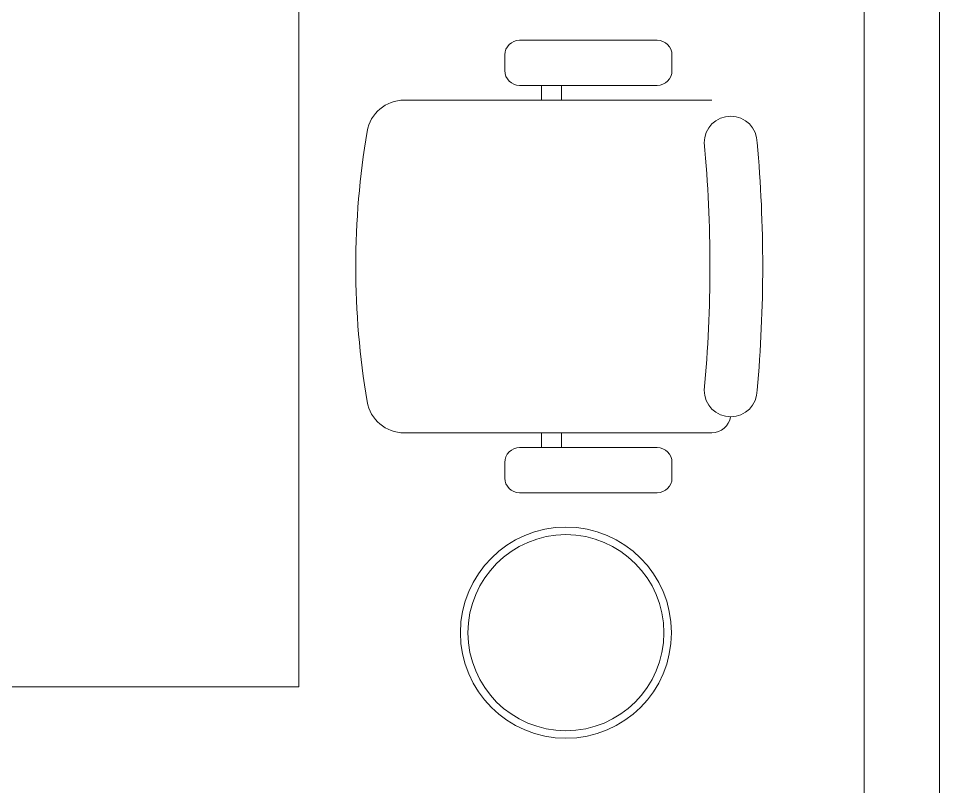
# Model space of a CAD drawing. Header units: millimetres. Extents: x -160614 to 59925, y -157025 to 0.
# Drawn here: x -59945 to -58722, y -96182 to -95164 of the extents above; entities that cross this region are included whole.
import ezdxf

# ---------------------------------------------------------------- set-up
doc = ezdxf.new("R2010")
doc.units = ezdxf.units.MM
doc.header["$LTSCALE"] = 8
doc.layers.get('0').update_dxf_attribs({"color": 9, "lineweight": 5})
for name, color, linetype, lineweight in [('72_EGR_EQP_TAG', 9, 'Continuous', 5), ('LOADING', 9, 'Continuous', 5), ('NEW Wall', 9, 'Continuous', 5), ('Walls', 9, 'Continuous', 5)]:
    doc.layers.add(name, color=color, linetype=linetype, lineweight=lineweight)
doc.layers.get('0').off()
doc.layers.get('0').freeze()

# ---------------------------------------------------------------- blocks, each defined once
blk = doc.blocks.new('WM00001-P')
at = {"layer": 'LOADING'}
for radius in [0.14, 0.13]:
    blk.add_circle((0, 0), radius, dxfattribs=at)
blk = doc.blocks.new('*X17')
for p, q in [((5, 3), (5, 3)), ((5, 3), (5, 3)), ((5, 3), (5, 3)), ((5, 3), (5, 3)), ((5, 3), (5, 3)), ((5, 3), (5, 3)), ((5, 3), (5, 3)), ((5, 3), (5, 3)), ((5, 3), (5, 3)), ((5, 3), (5, 3)), ((5, 3), (5, 3)), ((5, 3), (5, 3)), ((5, 3), (5, 3)), ((5, 3), (5, 3)), ((5, 3), (5, 3)), ((5, 3), (5, 3)), ((5, 3), (5, 3)), ((5, 3), (5, 3)), ((5, 3), (5, 3)), ((5, 3), (5, 3)), ((5, 3), (5, 3)), ((5, 3), (5, 3)), ((5, 3), (5, 3)), ((5, 3), (5, 3)), ((5, 3), (5, 3)), ((5, 3), (5, 3)), ((5, 3), (5, 3)), ((5, 3), (5, 3)), ((5, 3), (5, 3)), ((5, 3), (5, 3)), ((5, 3), (5, 3)), ((5, 3), (5, 3)), ((5, 3), (5, 3)), ((5, 3), (5, 3)), ((5, 3), (5, 3)), ((5, 3), (5, 3)), ((5, 3), (5, 3)), ((5, 3), (5, 3)), ((5, 3), (5, 3)), ((5, 3), (5, 3)), ((5, 3), (5, 3)), ((5, 3), (5, 3)), ((5, 3), (5, 3)), ((5, 3), (5, 3)), ((5, 3), (5, 3)), ((5, 3), (5, 3)), ((5, 3), (5, 3)), ((5, 3), (5, 3)), ((5, 3), (5, 3)), ((5, 3), (5, 3)), ((5, 3), (5, 3)), ((5, 3), (5, 3)), ((5, 3), (5, 3)), ((5, 3), (5, 3)), ((5, 3), (5, 3)), ((5, 3), (5, 3)), ((5, 3), (5, 3)), ((5, 3), (5, 3)), ((5, 3), (5, 3)), ((5, 3), (5, 3)), ((5, 3), (5, 3)), ((5, 3), (5, 3)), ((5, 3), (5, 3)), ((5, 3), (5, 3)), ((5, 3), (5, 3)), ((5, 3), (5, 3)), ((6, 3), (5, 3)), ((5, 3), (5, 3)), ((6, 3), (5, 3)), ((5, 3), (5, 3)), ((6, 3), (5, 3)), ((5, 3), (5, 3)), ((6, 3), (5, 3)), ((5, 3), (5, 3)), ((5, 3), (5, 3)), ((5, 3), (5, 3)), ((5, 3), (5, 3)), ((5, 3), (5, 3)), ((5, 3), (5, 3)), ((5, 3), (5, 3)), ((5, 3), (5, 3)), ((5, 3), (5, 3)), ((5, 3), (5, 3)), ((5, 3), (5, 3)), ((5, 3), (5, 3)), ((5, 3), (5, 3)), ((5, 3), (5, 3)), ((5, 3), (5, 3)), ((5, 3), (5, 3)), ((5, 3), (5, 3)), ((5, 3), (5, 3)), ((5, 3), (5, 3)), ((5, 3), (5, 3)), ((5, 3), (5, 3)), ((5, 3), (5, 3)), ((5, 3), (5, 3)), ((6, 3), (6, 3)), ((6, 3), (6, 3)), ((6, 3), (6, 3)), ((6, 3), (6, 3)), ((6, 3), (6, 3)), ((6, 3), (6, 3)), ((6, 3), (6, 3)), ((6, 3), (6, 3)), ((6, 3), (6, 3)), ((6, 3), (6, 3)), ((6, 3), (6, 3)), ((6, 3), (6, 3)), ((6, 3), (6, 3)), ((6, 3), (6, 3)), ((6, 3), (6, 3)), ((6, 3), (6, 3)), ((6, 3), (6, 3)), ((6, 3), (6, 3)), ((6, 3), (6, 3)), ((6, 3), (6, 3)), ((6, 3), (6, 3)), ((6, 3), (6, 3)), ((6, 3), (6, 3)), ((6, 3), (6, 3)), ((6, 3), (6, 3)), ((6, 3), (6, 3)), ((6, 3), (6, 3)), ((6, 3), (6, 3)), ((6, 3), (6, 3)), ((6, 3), (6, 3)), ((6, 3), (6, 3)), ((6, 3), (6, 3)), ((6, 3), (6, 3)), ((6, 3), (6, 3)), ((6, 3), (6, 3)), ((6, 3), (6, 3)), ((6, 3), (6, 3)), ((6, 3), (6, 3)), ((6, 3), (6, 3)), ((6, 3), (6, 3)), ((6, 3), (6, 3)), ((6, 3), (6, 3)), ((6, 3), (6, 3)), ((6, 3), (6, 3)), ((6, 3), (6, 3)), ((6, 3), (6, 3)), ((6, 3), (6, 3)), ((6, 3), (6, 3)), ((6, 3), (6, 3)), ((6, 3), (6, 3)), ((6, 3), (6, 3)), ((6, 3), (6, 3)), ((6, 3), (6, 3)), ((6, 3), (6, 3)), ((6, 3), (6, 3)), ((6, 3), (6, 3)), ((6, 3), (6, 3)), ((6, 3), (6, 3)), ((6, 3), (6, 3)), ((6, 3), (6, 3)), ((6, 3), (6, 3)), ((6, 3), (6, 3)), ((6, 3), (6, 3)), ((6, 3), (6, 3)), ((6, 3), (6, 3)), ((6, 3), (6, 3)), ((6, 3), (6, 3)), ((6, 3), (6, 3)), ((6, 3), (6, 3)), ((6, 3), (6, 3)), ((6, 3), (6, 3)), ((6, 3), (6, 3)), ((6, 3), (6, 3)), ((6, 3), (6, 3)), ((6, 3), (6, 3)), ((6, 3), (6, 3)), ((6, 3), (6, 3)), ((6, 3), (6, 3)), ((6, 3), (6, 3)), ((6, 3), (6, 3)), ((6, 3), (6, 3)), ((6, 3), (6, 3)), ((6, 3), (6, 3)), ((6, 3), (6, 3)), ((6, 3), (6, 3)), ((6, 3), (6, 3)), ((6, 3), (6, 3)), ((6, 3), (6, 3)), ((6, 3), (6, 3)), ((6, 3), (6, 3)), ((6, 3), (6, 3)), ((6, 3), (6, 3)), ((6, 3), (6, 3)), ((6, 3), (6, 3)), ((6, 3), (6, 3)), ((6, 3), (6, 3)), ((6, 3), (6, 3)), ((6, 3), (6, 3)), ((6, 3), (6, 3)), ((6, 3), (6, 3)), ((6, 3), (6, 3)), ((6, 3), (6, 3)), ((6, 3), (6, 3)), ((6, 3), (6, 3)), ((6, 3), (6, 3)), ((6, 3), (6, 3)), ((6, 3), (6, 3)), ((6, 3), (6, 3)), ((6, 3), (6, 3)), ((6, 3), (6, 3)), ((6, 3), (6, 3)), ((6, 3), (6, 3)), ((6, 3), (6, 3)), ((6, 3), (6, 3)), ((6, 3), (6, 3)), ((6, 3), (6, 3)), ((6, 3), (6, 3)), ((6, 3), (6, 3)), ((6, 3), (6, 3)), ((6, 3), (6, 3)), ((6, 3), (6, 3)), ((6, 3), (6, 3)), ((6, 3), (6, 3)), ((6, 3), (6, 3)), ((6, 3), (6, 3)), ((6, 3), (6, 3)), ((6, 3), (6, 3)), ((6, 3), (6, 3)), ((6, 3), (6, 3)), ((6, 3), (6, 3)), ((6, 3), (6, 3)), ((6, 3), (6, 3)), ((6, 3), (6, 3)), ((6, 3), (6, 3)), ((6, 3), (6, 3)), ((6, 3), (6, 3)), ((6, 3), (6, 3)), ((6, 3), (6, 3)), ((6, 3), (6, 3)), ((6, 3), (6, 3)), ((6, 3), (6, 3)), ((6, 3), (6, 3)), ((6, 3), (6, 3)), ((6, 3), (6, 3)), ((6, 3), (6, 3)), ((6, 3), (6, 3)), ((6, 3), (6, 3)), ((6, 3), (6, 3)), ((6, 3), (6, 3)), ((6, 3), (6, 3)), ((6, 3), (6, 3)), ((6, 3), (6, 3)), ((6, 3), (6, 3)), ((6, 3), (6, 3)), ((6, 3), (6, 3)), ((6, 3), (6, 3)), ((6, 3), (6, 3)), ((6, 3), (6, 3)), ((6, 3), (6, 3)), ((6, 3), (6, 3)), ((6, 3), (6, 3)), ((6, 3), (6, 3)), ((6, 3), (6, 3)), ((6, 3), (6, 3)), ((6, 3), (6, 3)), ((6, 3), (6, 3)), ((6, 3), (6, 3)), ((6, 3), (6, 3)), ((6, 3), (6, 3)), ((6, 3), (6, 3)), ((6, 3), (6, 3)), ((6, 3), (6, 3)), ((6, 3), (6, 3)), ((6, 3), (6, 3)), ((6, 3), (6, 3)), ((6, 3), (6, 3)), ((6, 3), (6, 3)), ((6, 3), (6, 3)), ((6, 3), (6, 3)), ((6, 3), (6, 3)), ((6, 3), (6, 3)), ((6, 3), (6, 3)), ((6, 3), (6, 3)), ((6, 3), (6, 3)), ((6, 3), (6, 3)), ((6, 3), (6, 3)), ((6, 3), (6, 3)), ((6, 3), (6, 3)), ((6, 3), (6, 3)), ((6, 3), (6, 3)), ((6, 3), (6, 3)), ((6, 3), (6, 3)), ((6, 3), (6, 3)), ((6, 3), (6, 3)), ((6, 3), (6, 3)), ((6, 3), (6, 3)), ((6, 3), (6, 3)), ((6, 3), (6, 3)), ((6, 3), (6, 3)), ((6, 3), (6, 3)), ((6, 3), (6, 3)), ((6, 3), (6, 3)), ((6, 3), (6, 3)), ((6, 3), (6, 3)), ((6, 3), (5, 3)), ((6, 3), (5, 3)), ((6, 3), (5, 3)), ((6, 3), (5, 3)), ((6, 3), (5, 3)), ((6, 3), (6, 3)), ((6, 3), (6, 3)), ((6, 3), (6, 3)), ((6, 3), (6, 3)), ((6, 3), (6, 3)), ((6, 3), (6, 3)), ((6, 3), (6, 3)), ((6, 3), (6, 3)), ((6, 3), (6, 3)), ((6, 3), (6, 3)), ((6, 3), (6, 3)), ((6, 3), (6, 3)), ((6, 3), (6, 3)), ((6, 3), (6, 3)), ((6, 3), (6, 3)), ((6, 3), (6, 3)), ((6, 3), (6, 3)), ((6, 3), (6, 3)), ((6, 3), (6, 3)), ((6, 3), (6, 3)), ((6, 3), (6, 3)), ((6, 3), (6, 3)), ((6, 3), (6, 3)), ((6, 3), (6, 3)), ((6, 3), (6, 3)), ((6, 3), (6, 3)), ((6, 3), (6, 3)), ((6, 3), (6, 3)), ((6, 3), (6, 3)), ((6, 3), (6, 3)), ((6, 3), (6, 3)), ((6, 3), (6, 3)), ((6, 3), (6, 3)), ((6, 3), (6, 3)), ((6, 3), (6, 3)), ((6, 3), (6, 3)), ((6, 3), (6, 3)), ((6, 3), (6, 3)), ((6, 3), (6, 3)), ((6, 3), (6, 3)), ((6, 3), (6, 3)), ((6, 3), (6, 3)), ((6, 3), (6, 3)), ((6, 3), (6, 3)), ((6, 3), (6, 3)), ((6, 3), (6, 3)), ((6, 3), (6, 3)), ((6, 3), (6, 3)), ((6, 3), (6, 3)), ((6, 3), (6, 3)), ((6, 3), (6, 3)), ((6, 3), (6, 3)), ((6, 3), (6, 3)), ((6, 3), (6, 3)), ((6, 3), (6, 3)), ((6, 3), (6, 3)), ((6, 3), (6, 3)), ((6, 3), (6, 3)), ((6, 3), (6, 3)), ((6, 3), (6, 3)), ((6, 3), (6, 3)), ((6, 3), (6, 3)), ((6, 3), (6, 3)), ((6, 3), (6, 3)), ((6, 3), (6, 3)), ((6, 3), (6, 3)), ((6, 3), (6, 3)), ((6, 3), (6, 3)), ((6, 3), (6, 3)), ((6, 3), (6, 3)), ((6, 3), (6, 3)), ((6, 3), (6, 3)), ((6, 3), (6, 3)), ((6, 3), (6, 3)), ((6, 3), (6, 3)), ((6, 3), (6, 3)), ((6, 3), (6, 3)), ((6, 3), (6, 3)), ((6, 3), (6, 3)), ((6, 3), (6, 3)), ((6, 3), (6, 3)), ((6, 3), (6, 3)), ((6, 3), (6, 3)), ((6, 3), (6, 3)), ((6, 3), (6, 3)), ((6, 3), (6, 3)), ((6, 3), (6, 3)), ((6, 3), (6, 3)), ((6, 3), (6, 3)), ((6, 3), (6, 3)), ((6, 3), (6, 3)), ((6, 3), (6, 3)), ((6, 3), (6, 3)), ((6, 3), (6, 3)), ((6, 3), (6, 3)), ((6, 3), (6, 3)), ((6, 3), (6, 3)), ((6, 3), (6, 3)), ((6, 3), (6, 3)), ((6, 3), (6, 3)), ((6, 3), (6, 3)), ((6, 3), (6, 3)), ((6, 3), (6, 3)), ((6, 3), (6, 3)), ((6, 3), (6, 3)), ((6, 3), (6, 3)), ((6, 3), (6, 3)), ((6, 3), (6, 3)), ((6, 3), (6, 3)), ((6, 3), (6, 3)), ((6, 3), (6, 3)), ((6, 3), (6, 3)), ((6, 3), (6, 3)), ((6, 3), (6, 3)), ((6, 3), (6, 3)), ((6, 3), (6, 3)), ((6, 3), (6, 3)), ((6, 3), (6, 3)), ((6, 3), (6, 3)), ((6, 3), (6, 3)), ((6, 3), (6, 3)), ((6, 3), (6, 3)), ((6, 3), (6, 3)), ((6, 3), (6, 3)), ((6, 3), (6, 3)), ((6, 3), (6, 3)), ((6, 3), (6, 3)), ((6, 3), (6, 3)), ((6, 3), (6, 3)), ((6, 3), (6, 3)), ((6, 3), (6, 3)), ((6, 3), (6, 3)), ((6, 3), (6, 3)), ((6, 3), (6, 3)), ((6, 3), (6, 3)), ((6, 3), (6, 3)), ((6, 3), (6, 3)), ((6, 3), (6, 3)), ((6, 3), (6, 3)), ((6, 3), (6, 3)), ((6, 3), (6, 3)), ((6, 3), (6, 3)), ((6, 3), (6, 3)), ((6, 3), (6, 3)), ((6, 3), (6, 3)), ((6, 3), (6, 3)), ((6, 3), (6, 3)), ((6, 3), (6, 3)), ((6, 3), (6, 3)), ((6, 3), (6, 3)), ((6, 3), (6, 3)), ((6, 3), (6, 3)), ((6, 3), (6, 3)), ((6, 3), (6, 3)), ((6, 3), (6, 3)), ((6, 3), (6, 3)), ((6, 3), (6, 3)), ((6, 3), (6, 3)), ((6, 3), (6, 3)), ((6, 3), (6, 3)), ((6, 3), (6, 3)), ((6, 3), (6, 3)), ((6, 3), (6, 3)), ((6, 3), (6, 3)), ((6, 3), (6, 3)), ((6, 3), (6, 3)), ((6, 3), (6, 3)), ((6, 3), (6, 3)), ((6, 3), (6, 3)), ((6, 3), (6, 3)), ((6, 3), (6, 3)), ((6, 3), (6, 3)), ((6, 3), (6, 3)), ((6, 3), (6, 3)), ((6, 3), (6, 3)), ((6, 3), (6, 3)), ((6, 3), (6, 3)), ((6, 3), (6, 3)), ((6, 3), (6, 3)), ((6, 3), (6, 3)), ((6, 3), (6, 3)), ((6, 3), (6, 3)), ((6, 3), (6, 3)), ((6, 3), (6, 3)), ((6, 3), (6, 3)), ((6, 3), (6, 3)), ((6, 3), (6, 3)), ((6, 3), (6, 3)), ((6, 3), (6, 3)), ((6, 3), (6, 3)), ((6, 3), (6, 3)), ((6, 3), (6, 3)), ((6, 3), (6, 3)), ((6, 3), (6, 3)), ((6, 3), (6, 3)), ((6, 3), (6, 3)), ((6, 3), (6, 3)), ((6, 3), (6, 3)), ((6, 3), (6, 3)), ((6, 3), (6, 3)), ((6, 3), (6, 3)), ((6, 3), (6, 3)), ((6, 3), (6, 3)), ((6, 3), (6, 3)), ((6, 3), (6, 3)), ((6, 3), (6, 3)), ((6, 3), (6, 3)), ((6, 3), (6, 3)), ((6, 3), (6, 3)), ((6, 3), (6, 3)), ((6, 3), (6, 3)), ((6, 3), (6, 3)), ((6, 3), (6, 3)), ((6, 3), (6, 3)), ((6, 3), (6, 3)), ((6, 3), (6, 3)), ((6, 3), (6, 3)), ((6, 3), (6, 3)), ((6, 3), (6, 3)), ((6, 3), (6, 3)), ((6, 3), (6, 3)), ((6, 3), (6, 3)), ((6, 3), (6, 3)), ((6, 3), (6, 3)), ((6, 3), (6, 3)), ((6, 3), (6, 3)), ((6, 3), (6, 3)), ((6, 3), (6, 3)), ((6, 3), (6, 3)), ((6, 3), (6, 3)), ((6, 3), (6, 3)), ((6, 3), (6, 3)), ((6, 3), (6, 3)), ((6, 3), (6, 3)), ((6, 3), (6, 3)), ((6, 3), (6, 3)), ((6, 3), (6, 3)), ((6, 3), (6, 3)), ((6, 3), (6, 3)), ((6, 3), (6, 3)), ((6, 3), (6, 3)), ((6, 3), (6, 3)), ((6, 3), (6, 3)), ((6, 3), (6, 3)), ((6, 3), (6, 3)), ((6, 3), (6, 3)), ((6, 3), (6, 3)), ((6, 3), (6, 3)), ((6, 3), (6, 3)), ((6, 3), (6, 3)), ((6, 3), (6, 3)), ((6, 3), (6, 3)), ((6, 3), (6, 3)), ((6, 3), (6, 3)), ((6, 3), (6, 3)), ((6, 3), (6, 3)), ((6, 3), (6, 3)), ((6, 3), (6, 3)), ((6, 3), (6, 3)), ((6, 3), (6, 3)), ((6, 3), (6, 3)), ((6, 3), (6, 3)), ((6, 3), (6, 3)), ((6, 3), (6, 3)), ((6, 3), (6, 3)), ((6, 3), (6, 3)), ((6, 3), (6, 3)), ((6, 3), (6, 3)), ((6, 3), (6, 3)), ((6, 3), (6, 3)), ((6, 3), (6, 3)), ((6, 3), (6, 3)), ((6, 3), (6, 3)), ((6, 3), (6, 3)), ((6, 3), (6, 3)), ((6, 3), (6, 3)), ((6, 3), (6, 3)), ((6, 3), (6, 3)), ((6, 3), (6, 3)), ((6, 3), (6, 3)), ((6, 3), (6, 3)), ((6, 3), (6, 3)), ((6, 3), (6, 3)), ((6, 3), (6, 3)), ((6, 3), (6, 3)), ((6, 3), (6, 3)), ((6, 3), (6, 3)), ((6, 3), (6, 3)), ((6, 3), (6, 3)), ((6, 3), (6, 3)), ((6, 3), (6, 3)), ((6, 3), (6, 3)), ((6, 3), (6, 3)), ((6, 3), (6, 3)), ((6, 3), (6, 3)), ((6, 3), (6, 3)), ((6, 3), (6, 3)), ((6, 3), (6, 3)), ((6, 3), (6, 3)), ((6, 3), (6, 3)), ((6, 3), (6, 3)), ((6, 3), (6, 3)), ((6, 3), (6, 3)), ((6, 3), (6, 3)), ((6, 3), (6, 3)), ((6, 3), (6, 3)), ((6, 3), (6, 3)), ((6, 3), (6, 3)), ((6, 3), (6, 3)), ((6, 3), (6, 3)), ((6, 3), (6, 3)), ((6, 3), (6, 3)), ((6, 3), (6, 3)), ((6, 3), (6, 3)), ((6, 3), (6, 3)), ((6, 3), (6, 3)), ((6, 3), (6, 3))]:
    blk.add_line(p, q)
blk = doc.blocks.new('*X18')
for p, q in [((13, 1), (13, 1)), ((13, 1), (13, 1)), ((13, 1), (13, 1)), ((13, 1), (13, 1)), ((13, 1), (13, 1)), ((13, 1), (13, 1)), ((13, 1), (13, 1)), ((13, 1), (13, 1)), ((13, 1), (13, 1)), ((13, 1), (13, 1)), ((13, 1), (13, 1)), ((13, 1), (13, 1)), ((13, 1), (13, 1)), ((13, 1), (13, 1)), ((13, 1), (13, 1)), ((13, 1), (14, 1)), ((13, 1), (14, 1)), ((13, 1), (14, 1)), ((13, 1), (13, 1)), ((13, 1), (13, 1)), ((13, 1), (13, 1)), ((13, 1), (13, 1)), ((13, 1), (13, 1)), ((13, 1), (13, 1)), ((13, 1), (13, 1)), ((13, 1), (13, 1)), ((13, 1), (13, 1)), ((13, 1), (13, 1)), ((13, 1), (13, 1)), ((13, 1), (13, 1)), ((13, 1), (13, 1)), ((13, 1), (13, 1)), ((13, 1), (13, 1)), ((13, 1), (13, 1)), ((13, 1), (13, 1)), ((13, 1), (13, 1)), ((13, 1), (13, 1)), ((13, 1), (13, 1)), ((13, 1), (13, 1)), ((13, 1), (13, 1)), ((13, 1), (13, 1)), ((13, 1), (13, 1)), ((13, 1), (13, 1)), ((13, 1), (13, 1)), ((13, 1), (13, 1)), ((13, 1), (13, 1)), ((13, 1), (13, 1)), ((13, 1), (13, 1)), ((13, 1), (13, 1)), ((13, 1), (13, 1)), ((13, 1), (13, 1)), ((13, 1), (13, 1)), ((13, 1), (13, 1)), ((13, 1), (13, 1)), ((13, 1), (13, 1)), ((13, 1), (13, 1)), ((13, 1), (13, 1)), ((13, 1), (13, 1)), ((13, 1), (13, 1)), ((13, 1), (13, 1)), ((13, 1), (13, 1)), ((13, 1), (13, 1)), ((13, 1), (13, 1)), ((13, 1), (13, 1)), ((13, 1), (13, 1)), ((13, 1), (13, 1)), ((13, 1), (13, 1)), ((13, 1), (13, 1)), ((13, 1), (13, 1)), ((13, 1), (13, 1)), ((13, 1), (13, 1)), ((13, 1), (13, 1)), ((13, 1), (13, 1)), ((13, 1), (13, 1)), ((13, 1), (13, 1)), ((13, 1), (13, 1)), ((13, 1), (13, 1)), ((13, 1), (13, 1)), ((13, 1), (13, 1)), ((13, 1), (13, 1)), ((13, 1), (13, 1)), ((13, 1), (13, 1)), ((13, 1), (13, 1)), ((13, 1), (13, 1)), ((13, 1), (13, 1)), ((13, 1), (13, 1)), ((13, 1), (13, 1)), ((13, 1), (13, 1)), ((13, 1), (13, 1)), ((13, 1), (13, 1)), ((13, 1), (13, 1)), ((13, 1), (13, 1)), ((13, 1), (13, 1)), ((13, 1), (13, 1)), ((13, 1), (13, 1)), ((13, 1), (13, 1)), ((13, 1), (13, 1)), ((13, 1), (13, 1)), ((13, 1), (13, 1)), ((13, 1), (13, 1)), ((13, 1), (13, 1)), ((13, 1), (13, 1)), ((13, 1), (13, 1)), ((13, 1), (13, 1)), ((13, 1), (13, 1)), ((13, 1), (13, 1)), ((13, 1), (13, 1)), ((13, 1), (13, 1)), ((13, 1), (13, 1)), ((13, 1), (13, 1)), ((13, 1), (13, 1)), ((13, 1), (13, 1)), ((13, 1), (13, 1)), ((13, 1), (13, 1)), ((13, 1), (13, 1)), ((13, 1), (13, 1)), ((13, 1), (13, 1)), ((13, 1), (13, 1)), ((13, 1), (13, 1)), ((13, 1), (13, 1)), ((13, 1), (13, 1)), ((13, 1), (13, 1)), ((13, 1), (13, 1)), ((13, 1), (14, 1)), ((13, 0), (13, 0)), ((13, 0), (13, 0)), ((13, 0), (13, 0)), ((13, 0), (13, 0)), ((13, 0), (13, 0)), ((13, 0), (13, 0)), ((13, 0), (13, 0)), ((13, 0), (13, 0)), ((13, 0), (13, 0)), ((13, 0), (13, 0)), ((13, 0), (13, 0)), ((13, 0), (13, 0)), ((13, 0), (13, 0)), ((13, 0), (13, 0)), ((13, 0), (13, 0)), ((13, 0), (13, 0)), ((13, 0), (13, 0)), ((13, 0), (13, 0)), ((13, 0), (13, 0)), ((13, 0), (13, 0)), ((13, 0), (13, 0)), ((13, 0), (13, 0)), ((13, 0), (13, 0)), ((13, 0), (13, 0)), ((13, 0), (13, 0)), ((13, 0), (13, 0)), ((13, 0), (13, 0)), ((13, 0), (13, 0)), ((13, 0), (13, 0)), ((13, 0), (13, 0)), ((13, 0), (13, 0)), ((13, 0), (13, 0)), ((13, 0), (13, 0)), ((13, 0), (13, 0)), ((13, 0), (13, 0)), ((13, 0), (13, 0)), ((13, 0), (13, 0)), ((13, 0), (13, 0)), ((13, 0), (13, 0)), ((13, 0), (13, 0)), ((13, 0), (13, 0)), ((13, 0), (13, 0)), ((13, 0), (13, 0)), ((13, 0), (13, 0)), ((13, 0), (13, 0)), ((13, 0), (13, 0)), ((13, 0), (13, 0)), ((13, 0), (13, 0)), ((13, 0), (14, 0)), ((13, 0), (14, 0)), ((13, 0), (13, 0)), ((13, 0), (14, 0)), ((14, 1), (14, 1)), ((14, 1), (14, 1)), ((14, 1), (14, 1)), ((14, 1), (14, 1)), ((14, 1), (14, 1)), ((14, 1), (14, 1)), ((14, 1), (14, 1)), ((14, 1), (14, 1)), ((14, 1), (14, 1)), ((14, 1), (14, 1)), ((14, 1), (14, 1)), ((14, 1), (14, 1)), ((14, 1), (14, 1)), ((14, 1), (14, 1)), ((14, 1), (14, 1)), ((14, 1), (14, 1)), ((14, 1), (14, 1)), ((14, 1), (14, 1)), ((14, 1), (14, 1)), ((14, 1), (14, 1)), ((14, 1), (14, 1)), ((14, 1), (14, 1)), ((14, 1), (14, 1)), ((14, 1), (14, 1)), ((14, 1), (14, 1)), ((14, 1), (14, 1)), ((14, 1), (14, 1)), ((14, 1), (14, 1)), ((14, 1), (14, 1)), ((14, 1), (14, 1)), ((14, 1), (14, 1)), ((14, 1), (14, 1)), ((14, 1), (14, 1)), ((14, 1), (14, 1)), ((14, 1), (14, 1)), ((14, 1), (14, 1)), ((14, 1), (14, 1)), ((14, 1), (14, 1)), ((14, 1), (14, 1)), ((14, 1), (14, 1)), ((14, 1), (14, 1)), ((14, 1), (14, 1)), ((14, 1), (14, 1)), ((14, 1), (14, 1)), ((14, 1), (14, 1)), ((14, 1), (14, 1)), ((14, 1), (14, 1)), ((14, 1), (14, 1)), ((14, 1), (14, 1)), ((14, 1), (14, 1)), ((14, 1), (14, 1)), ((14, 1), (14, 1)), ((14, 1), (14, 1)), ((14, 1), (14, 1)), ((14, 1), (14, 1)), ((14, 1), (14, 1)), ((14, 1), (14, 1)), ((14, 1), (14, 1)), ((14, 1), (14, 1)), ((14, 1), (14, 1)), ((14, 1), (14, 1)), ((14, 1), (14, 1)), ((14, 1), (14, 1)), ((14, 1), (14, 1)), ((14, 1), (14, 1)), ((14, 1), (14, 1)), ((14, 1), (14, 1)), ((14, 1), (14, 1)), ((14, 1), (14, 1)), ((14, 1), (14, 1)), ((14, 1), (14, 1)), ((14, 1), (14, 1)), ((14, 1), (14, 1)), ((14, 1), (14, 1)), ((14, 1), (14, 1)), ((14, 1), (14, 1)), ((14, 1), (14, 1)), ((14, 1), (14, 1)), ((14, 1), (14, 1)), ((14, 1), (14, 1)), ((14, 1), (14, 1)), ((14, 1), (14, 1)), ((14, 1), (14, 1)), ((14, 1), (14, 1)), ((14, 1), (14, 1)), ((14, 1), (14, 1)), ((14, 1), (14, 1)), ((14, 1), (14, 1)), ((14, 1), (14, 1)), ((14, 1), (14, 1)), ((14, 1), (14, 1)), ((14, 1), (14, 1)), ((14, 1), (14, 1)), ((14, 1), (14, 1)), ((14, 0), (14, 0)), ((14, 0), (14, 0)), ((14, 0), (14, 0)), ((14, 0), (14, 0)), ((14, 0), (14, 0)), ((14, 0), (14, 0)), ((14, 0), (14, 0)), ((14, 0), (14, 0)), ((14, 0), (14, 0)), ((14, 0), (14, 0)), ((14, 0), (14, 0)), ((14, 0), (14, 0)), ((14, 0), (14, 0)), ((14, 0), (14, 0)), ((14, 0), (14, 0)), ((14, 0), (14, 0)), ((14, 0), (14, 0)), ((14, 0), (14, 0)), ((14, 0), (14, 0)), ((14, 0), (14, 0)), ((14, 0), (14, 0)), ((14, 0), (14, 0)), ((14, 0), (14, 0)), ((14, 0), (14, 0)), ((14, 0), (14, 0)), ((14, 0), (14, 0)), ((14, 0), (14, 0)), ((14, 0), (14, 0)), ((14, 0), (14, 0)), ((14, 0), (14, 0)), ((14, 0), (14, 0)), ((14, 0), (14, 0)), ((14, 0), (14, 0)), ((14, 0), (14, 0)), ((14, 0), (14, 0)), ((14, 0), (14, 0)), ((14, 0), (14, 0)), ((14, 0), (14, 0)), ((14, 0), (14, 0)), ((14, 0), (14, 0)), ((14, 0), (14, 0)), ((14, 0), (14, 0)), ((14, 0), (14, 0)), ((14, 0), (14, 0)), ((14, 0), (14, 0)), ((14, 0), (14, 0)), ((14, 0), (14, 0)), ((14, 0), (14, 0)), ((13, 0), (13, 0)), ((13, 0), (14, 0)), ((13, 0), (13, 0)), ((13, 0), (14, 0)), ((13, 0), (13, 0)), ((13, 0), (14, 0)), ((13, 0), (13, 0)), ((13, 0), (13, 0)), ((13, 0), (13, 0)), ((13, 0), (13, 0)), ((13, 0), (14, 0)), ((13, 0), (13, 0)), ((13, 0), (14, 0)), ((13, 0), (13, 0)), ((13, 0), (14, 0)), ((13, 0), (13, 0)), ((13, 0), (14, 0)), ((13, 0), (13, 0)), ((13, 0), (14, 0)), ((13, 0), (13, 0)), ((13, 0), (14, 0)), ((13, 0), (13, 0)), ((13, 0), (14, 0)), ((13, 0), (13, 0)), ((13, 0), (13, 0)), ((13, 0), (13, 0)), ((13, 0), (14, 0)), ((13, 0), (13, 0)), ((13, 0), (14, 0)), ((13, 0), (13, 0)), ((13, 0), (14, 0)), ((13, 0), (13, 0)), ((13, 0), (14, 0)), ((13, 0), (13, 0)), ((13, 0), (13, 0)), ((13, 0), (13, 0)), ((13, 0), (13, 0)), ((13, 0), (13, 0)), ((13, 0), (13, 0)), ((13, 0), (13, 0)), ((13, 0), (13, 0)), ((13, 0), (13, 0)), ((13, 0), (13, 0)), ((13, 0), (13, 0)), ((13, 0), (13, 0)), ((13, 0), (13, 0)), ((13, 0), (13, 0)), ((13, 0), (13, 0)), ((13, 0), (13, 0)), ((13, 0), (13, 0)), ((13, 0), (13, 0)), ((13, 0), (13, 0)), ((13, 0), (13, 0)), ((13, 0), (13, 0)), ((13, 0), (13, 0)), ((13, 0), (13, 0)), ((13, 0), (13, 0)), ((13, 0), (13, 0)), ((13, 0), (13, 0)), ((13, 0), (13, 0)), ((13, 0), (13, 0)), ((13, 0), (13, 0)), ((13, 0), (13, 0)), ((13, 0), (13, 0)), ((13, -1), (13, -1)), ((13, -1), (13, -1)), ((13, -1), (13, -1)), ((13, -1), (13, -1)), ((13, -1), (13, -1)), ((13, -1), (14, -1)), ((13, -1), (13, -1)), ((14, 0), (14, 0)), ((14, 0), (14, 0)), ((14, 0), (14, 0)), ((14, 0), (14, 0)), ((14, 0), (14, 0)), ((14, 0), (14, 0)), ((14, 0), (14, 0)), ((14, 0), (14, 0)), ((14, 0), (14, 0)), ((14, 0), (14, 0)), ((14, 0), (14, 0)), ((14, 0), (14, 0)), ((14, 0), (14, 0)), ((14, 0), (14, 0)), ((14, 0), (14, 0)), ((13, 0), (14, 0)), ((14, 0), (14, 0)), ((14, 0), (14, 0)), ((14, 0), (14, 0)), ((14, 0), (14, 0)), ((14, 0), (14, 0)), ((14, 0), (14, 0)), ((14, 0), (14, 0)), ((14, 0), (14, 0)), ((14, 0), (14, 0)), ((14, 0), (14, 0)), ((14, 0), (14, 0)), ((14, 0), (14, 0)), ((14, 0), (14, 0)), ((14, 0), (14, 0)), ((14, 0), (14, 0)), ((14, 0), (14, 0)), ((14, 0), (14, 0)), ((14, 0), (14, 0)), ((14, 0), (14, 0)), ((14, 0), (14, 0)), ((14, 0), (14, 0)), ((14, 0), (14, 0)), ((14, 0), (14, 0)), ((14, 0), (14, 0)), ((14, 0), (14, 0)), ((14, 0), (14, 0)), ((14, 0), (14, 0)), ((14, 0), (14, 0)), ((14, 0), (14, 0)), ((14, 0), (14, 0)), ((14, 0), (14, 0)), ((14, 0), (14, 0)), ((14, 0), (14, 0)), ((14, 0), (14, 0)), ((14, -1), (14, -1)), ((14, -1), (14, -1)), ((14, -1), (14, -1)), ((14, -1), (14, -1)), ((14, -1), (14, -1))]:
    blk.add_line(p, q)
blk = doc.blocks.new('GF21018-P')
for p, q in [((-0.2207, 0.4756), (-0.2207, 0.0675)), ((0.2205, 0.4756), (0.2205, 0.0675)), ((-0.2806, 0.3422), (-0.2598, 0.3422)), ((0.2596, 0.3422), (0.2804, 0.3422)), ((-0.3002, 0.3226), (-0.3002, 0.14)), ((-0.2402, 0.3226), (-0.2402, 0.14)), ((0.24, 0.3226), (0.24, 0.14)), ((0.3, 0.3226), (0.3, 0.14)), ((-0.2402, 0.2937), (-0.2207, 0.2937)), ((0.2205, 0.2937), (0.24, 0.2937)), ((-0.2402, 0.2671), (-0.2207, 0.2671)), ((0.2205, 0.2671), (0.24, 0.2671)), ((-0.2806, 0.1204), (-0.2598, 0.1204)), ((0.2596, 0.1204), (0.2804, 0.1204))]:
    blk.add_line(p, q)
for points in [[(0.24, 0.2937), (0.24, 0.2937), (0.24, 0.2937), (0.24, 0.2937), (0.24, 0.2937), (0.24, 0.2937), (0.24, 0.2937), (0.24, 0.2937), (0.24, 0.2937), (0.24, 0.2937), (0.24, 0.2937), (0.24, 0.2937), (0.24, 0.2937), (0.24, 0.2937), (0.24, 0.2937), (0.24, 0.2937), (0.24, 0.2937), (0.24, 0.2937), (0.24, 0.2937), (0.24, 0.2937), (0.24, 0.2937), (0.24, 0.2937), (0.24, 0.2937), (0.24, 0.2937), (0.24, 0.2937), (0.24, 0.2937), (0.24, 0.2937), (0.24, 0.2937), (0.24, 0.2937), (0.24, 0.2937), (0.24, 0.2937), (0.24, 0.2937), (0.24, 0.2937), (0.24, 0.2937), (0.24, 0.2937), (0.24, 0.2937), (0.24, 0.2937), (0.24, 0.2937), (0.24, 0.2937), (0.24, 0.2937), (0.24, 0.2937), (0.24, 0.2937), (0.24, 0.2937), (0.24, 0.2937), (0.24, 0.2937), (0.24, 0.2937), (0.24, 0.2937), (0.24, 0.2937), (0.24, 0.2937), (0.24, 0.2937), (0.24, 0.2937), (0.24, 0.2937), (0.24, 0.2937), (0.24, 0.2937), (0.24, 0.2937), (0.24, 0.2937), (0.24, 0.2937), (0.24, 0.2937), (0.24, 0.2937), (0.24, 0.2937), (0.24, 0.2937), (0.24, 0.2937), (0.24, 0.2937), (0.24, 0.2937), (0.24, 0.2937), (0.24, 0.2937), (0.24, 0.2937), (0.24, 0.2937), (0.24, 0.2937), (0.24, 0.2937), (0.24, 0.2937), (0.24, 0.2937), (0.24, 0.2937), (0.24, 0.2937), (0.24, 0.2937), (0.24, 0.2937), (0.24, 0.2937), (0.24, 0.2937), (0.24, 0.2937), (0.24, 0.2937), (0.24, 0.2937), (0.24, 0.2937), (0.24, 0.2937), (0.24, 0.2937), (0.24, 0.2937), (0.24, 0.2937), (0.24, 0.2937), (0.24, 0.2937), (0.24, 0.2937), (0.24, 0.2937), (0.24, 0.2937), (0.24, 0.2937), (0.24, 0.2937), (0.24, 0.2937), (0.24, 0.2937), (0.24, 0.2937), (0.24, 0.2937), (0.24, 0.2937), (0.24, 0.2937), (0.24, 0.2937), (0.24, 0.2937), (0.24, 0.2937), (0.24, 0.2937), (0.24, 0.2937), (0.24, 0.2937), (0.24, 0.2937), (0.24, 0.2937), (0.24, 0.2937), (0.24, 0.2937), (0.24, 0.2937), (0.24, 0.2937), (0.24, 0.2937), (0.24, 0.2937), (0.24, 0.2937), (0.24, 0.2937), (0.24, 0.2937), (0.24, 0.2937), (0.24, 0.2937), (0.24, 0.2937), (0.24, 0.2937), (0.24, 0.2937), (0.24, 0.2937), (0.24, 0.2937), (0.24, 0.2937), (0.24, 0.2937), (0.24, 0.2937), (0.24, 0.2937), (0.24, 0.2937), (0.24, 0.2937), (0.24, 0.2937), (0.24, 0.2937), (0.24, 0.2937), (0.24, 0.2937), (0.24, 0.2937), (0.24, 0.2937), (0.24, 0.2937), (0.24, 0.2937), (0.24, 0.2937), (0.24, 0.2937), (0.24, 0.2937), (0.24, 0.2937), (0.24, 0.2937), (0.24, 0.2937), (0.24, 0.2937), (0.24, 0.2937), (0.24, 0.2937), (0.24, 0.2937), (0.24, 0.2937), (0.24, 0.2937), (0.24, 0.2937), (0.24, 0.2937), (0.24, 0.2937), (0.24, 0.2937), (0.24, 0.2937), (0.24, 0.2937), (0.24, 0.2937), (0.24, 0.2937), (0.24, 0.2937), (0.24, 0.2937), (0.24, 0.2937), (0.24, 0.2937), (0.24, 0.2937), (0.24, 0.2937), (0.24, 0.2937), (0.24, 0.2937), (0.24, 0.2937), (0.24, 0.2937), (0.24, 0.2937), (0.24, 0.2937), (0.24, 0.2937), (0.24, 0.2937), (0.24, 0.2937), (0.24, 0.2937), (0.24, 0.2937), (0.24, 0.2937), (0.24, 0.2937), (0.24, 0.2937), (0.24, 0.2937), (0.24, 0.2937), (0.24, 0.2937), (0.24, 0.2937), (0.24, 0.2937), (0.24, 0.2937), (0.24, 0.2937), (0.24, 0.2937), (0.24, 0.2937), (0.24, 0.2937), (0.24, 0.2937), (0.24, 0.2937), (0.24, 0.2937), (0.24, 0.2937), (0.24, 0.2937), (0.24, 0.2937), (0.24, 0.2937), (0.24, 0.2937), (0.24, 0.2937), (0.24, 0.2937), (0.24, 0.2937), (0.24, 0.2937), (0.24, 0.2937), (0.24, 0.2937), (0.24, 0.2937), (0.24, 0.2937), (0.24, 0.2937), (0.24, 0.2937), (0.24, 0.2937), (0.24, 0.2937), (0.24, 0.2937), (0.24, 0.2937), (0.24, 0.2937), (0.24, 0.2937), (0.24, 0.2937), (0.24, 0.2937), (0.24, 0.2937), (0.24, 0.2937), (0.24, 0.2937), (0.24, 0.2937), (0.24, 0.2937), (0.24, 0.2937), (0.24, 0.2937), (0.24, 0.2937), (0.24, 0.2937), (0.24, 0.2937), (0.24, 0.2937), (0.24, 0.2937), (0.24, 0.2937), (0.24, 0.2937), (0.24, 0.2937), (0.24, 0.2937), (0.24, 0.2937), (0.24, 0.2937), (0.24, 0.2937), (0.24, 0.2937), (0.24, 0.2937), (0.24, 0.2937), (0.24, 0.2937), (0.24, 0.2937), (0.24, 0.2937), (0.24, 0.2937), (0.24, 0.2937), (0.24, 0.2937), (0.24, 0.2937), (0.24, 0.2937), (0.24, 0.2937), (0.24, 0.2937), (0.24, 0.2937), (0.24, 0.2937), (0.24, 0.2937), (0.24, 0.2937), (0.24, 0.2937), (0.24, 0.2937), (0.24, 0.2937), (0.24, 0.2937), (0.24, 0.2937), (0.24, 0.2937), (0.24, 0.2937), (0.24, 0.2937), (0.24, 0.2937), (0.24, 0.2937), (0.24, 0.2937), (0.24, 0.2937), (0.24, 0.2937), (0.24, 0.2937), (0.24, 0.2937), (0.24, 0.2937), (0.24, 0.2937), (0.24, 0.2937), (0.24, 0.2937), (0.24, 0.2937), (0.24, 0.2937), (0.24, 0.2937), (0.24, 0.2937), (0.24, 0.2937), (0.24, 0.2937), (0.24, 0.2937), (0.24, 0.2937), (0.24, 0.2937)], [(0.24, 0.2937), (0.24, 0.2937), (0.24, 0.2937), (0.24, 0.2937), (0.24, 0.2937), (0.24, 0.2937), (0.24, 0.2937), (0.24, 0.2937), (0.24, 0.2937), (0.24, 0.2937), (0.24, 0.2937), (0.24, 0.2937), (0.24, 0.2937), (0.24, 0.2937), (0.24, 0.2937), (0.24, 0.2937), (0.24, 0.2937), (0.24, 0.2937), (0.24, 0.2937), (0.24, 0.2937), (0.24, 0.2937), (0.24, 0.2937), (0.24, 0.2937), (0.24, 0.2937), (0.24, 0.2937), (0.24, 0.2937), (0.24, 0.2937), (0.24, 0.2937), (0.24, 0.2937), (0.24, 0.2937), (0.24, 0.2937), (0.24, 0.2937), (0.24, 0.2937), (0.24, 0.2937), (0.24, 0.2937), (0.24, 0.2937), (0.24, 0.2937), (0.24, 0.2937), (0.24, 0.2937), (0.24, 0.2937), (0.24, 0.2937), (0.24, 0.2937), (0.24, 0.2937), (0.24, 0.2937), (0.24, 0.2937), (0.24, 0.2937), (0.24, 0.2937), (0.24, 0.2937), (0.24, 0.2937), (0.24, 0.2937), (0.24, 0.2937), (0.24, 0.2937), (0.24, 0.2937), (0.24, 0.2937), (0.24, 0.2937), (0.24, 0.2937), (0.24, 0.2937), (0.24, 0.2937), (0.24, 0.2937), (0.24, 0.2937), (0.24, 0.2937), (0.24, 0.2937), (0.24, 0.2937), (0.24, 0.2937), (0.24, 0.2937), (0.24, 0.2937), (0.24, 0.2937), (0.24, 0.2937), (0.24, 0.2937), (0.24, 0.2937), (0.24, 0.2937), (0.24, 0.2937), (0.24, 0.2937), (0.24, 0.2937), (0.24, 0.2937), (0.24, 0.2937), (0.24, 0.2937), (0.24, 0.2937), (0.24, 0.2937), (0.24, 0.2937), (0.24, 0.2937), (0.24, 0.2937), (0.24, 0.2937), (0.24, 0.2937), (0.24, 0.2937), (0.24, 0.2937), (0.24, 0.2937), (0.24, 0.2937), (0.24, 0.2937), (0.24, 0.2937), (0.24, 0.2937), (0.24, 0.2937), (0.24, 0.2937), (0.24, 0.2937), (0.24, 0.2937), (0.24, 0.2937), (0.24, 0.2937), (0.24, 0.2937), (0.24, 0.2937), (0.24, 0.2937), (0.24, 0.2937), (0.24, 0.2937), (0.24, 0.2937), (0.24, 0.2937), (0.24, 0.2937), (0.24, 0.2937), (0.24, 0.2937), (0.24, 0.2937), (0.24, 0.2937), (0.24, 0.2937), (0.24, 0.2937), (0.24, 0.2937), (0.24, 0.2937), (0.24, 0.2937), (0.24, 0.2937), (0.24, 0.2937), (0.24, 0.2937), (0.24, 0.2937), (0.24, 0.2937), (0.24, 0.2937), (0.24, 0.2937), (0.24, 0.2937), (0.24, 0.2937), (0.24, 0.2937), (0.24, 0.2937), (0.24, 0.2937), (0.24, 0.2937), (0.24, 0.2937), (0.24, 0.2937), (0.24, 0.2937), (0.24, 0.2937), (0.24, 0.2937), (0.24, 0.2937), (0.24, 0.2937), (0.24, 0.2937), (0.24, 0.2937), (0.24, 0.2937), (0.24, 0.2937), (0.24, 0.2937), (0.24, 0.2937), (0.24, 0.2937), (0.24, 0.2937), (0.24, 0.2937), (0.24, 0.2937), (0.24, 0.2937), (0.24, 0.2937), (0.24, 0.2937), (0.24, 0.2937), (0.24, 0.2937), (0.24, 0.2937), (0.24, 0.2937), (0.24, 0.2937), (0.24, 0.2937), (0.24, 0.2937), (0.24, 0.2937), (0.24, 0.2937), (0.24, 0.2937), (0.24, 0.2937), (0.24, 0.2937), (0.24, 0.2937), (0.24, 0.2937), (0.24, 0.2937), (0.24, 0.2937), (0.24, 0.2937), (0.24, 0.2937), (0.24, 0.2937), (0.24, 0.2937), (0.24, 0.2937), (0.24, 0.2937), (0.24, 0.2937), (0.24, 0.2937), (0.24, 0.2937), (0.24, 0.2937), (0.24, 0.2937), (0.24, 0.2937), (0.24, 0.2937), (0.24, 0.2937), (0.24, 0.2937), (0.24, 0.2937), (0.24, 0.2937), (0.24, 0.2937), (0.24, 0.2937), (0.24, 0.2937), (0.24, 0.2937), (0.24, 0.2937), (0.24, 0.2937), (0.24, 0.2937), (0.24, 0.2937), (0.24, 0.2937), (0.24, 0.2937), (0.24, 0.2937), (0.24, 0.2937), (0.24, 0.2937), (0.24, 0.2937), (0.24, 0.2937), (0.24, 0.2937), (0.24, 0.2937), (0.24, 0.2937), (0.24, 0.2937), (0.24, 0.2937), (0.24, 0.2937), (0.24, 0.2937), (0.24, 0.2937), (0.24, 0.2937), (0.24, 0.2937), (0.24, 0.2937), (0.24, 0.2937), (0.24, 0.2937), (0.24, 0.2937), (0.24, 0.2937), (0.24, 0.2937), (0.24, 0.2937), (0.24, 0.2937), (0.24, 0.2937), (0.24, 0.2937), (0.24, 0.2937), (0.24, 0.2937), (0.24, 0.2937), (0.24, 0.2937)], [(0.24, 0.2937), (0.24, 0.2937), (0.24, 0.2937), (0.24, 0.2937), (0.24, 0.2937), (0.24, 0.2937), (0.24, 0.2937), (0.24, 0.2937), (0.24, 0.2937), (0.24, 0.2937), (0.24, 0.2937), (0.24, 0.2937), (0.24, 0.2937), (0.24, 0.2937), (0.24, 0.2937), (0.24, 0.2937), (0.24, 0.2937), (0.24, 0.2937), (0.24, 0.2937), (0.24, 0.2937), (0.24, 0.2937), (0.24, 0.2937), (0.24, 0.2937), (0.24, 0.2937), (0.24, 0.2937), (0.24, 0.2937), (0.24, 0.2937), (0.24, 0.2937), (0.24, 0.2937), (0.24, 0.2937), (0.24, 0.2937), (0.24, 0.2937), (0.24, 0.2937), (0.24, 0.2937), (0.24, 0.2937), (0.24, 0.2937), (0.24, 0.2937), (0.24, 0.2937), (0.24, 0.2937), (0.24, 0.2937), (0.24, 0.2937), (0.24, 0.2937), (0.24, 0.2937), (0.24, 0.2937), (0.24, 0.2937), (0.24, 0.2937), (0.24, 0.2937), (0.24, 0.2937), (0.24, 0.2937), (0.24, 0.2937), (0.24, 0.2937), (0.24, 0.2937), (0.24, 0.2937), (0.24, 0.2937), (0.24, 0.2937), (0.24, 0.2937), (0.24, 0.2937), (0.24, 0.2937), (0.24, 0.2937), (0.24, 0.2937), (0.24, 0.2937), (0.24, 0.2937), (0.24, 0.2937), (0.24, 0.2937), (0.24, 0.2937), (0.24, 0.2937), (0.24, 0.2937), (0.24, 0.2937), (0.24, 0.2937), (0.24, 0.2937), (0.24, 0.2937), (0.24, 0.2937), (0.24, 0.2937), (0.24, 0.2937), (0.24, 0.2937), (0.24, 0.2937), (0.24, 0.2937), (0.24, 0.2937), (0.24, 0.2937), (0.24, 0.2937), (0.24, 0.2937), (0.24, 0.2937), (0.24, 0.2937), (0.24, 0.2937), (0.24, 0.2937), (0.24, 0.2937), (0.24, 0.2937), (0.24, 0.2937), (0.24, 0.2937), (0.24, 0.2937), (0.24, 0.2937), (0.24, 0.2937), (0.24, 0.2937), (0.24, 0.2937), (0.24, 0.2937), (0.24, 0.2937), (0.24, 0.2937), (0.24, 0.2937), (0.24, 0.2937), (0.24, 0.2937), (0.24, 0.2937), (0.24, 0.2937), (0.24, 0.2937), (0.24, 0.2937), (0.24, 0.2937), (0.24, 0.2937), (0.24, 0.2937), (0.24, 0.2937), (0.24, 0.2937), (0.24, 0.2937), (0.24, 0.2937), (0.24, 0.2937), (0.24, 0.2937), (0.24, 0.2937), (0.24, 0.2937), (0.24, 0.2937), (0.24, 0.2937), (0.24, 0.2937), (0.24, 0.2937), (0.24, 0.2937), (0.24, 0.2937), (0.24, 0.2937), (0.24, 0.2937), (0.24, 0.2937), (0.24, 0.2937), (0.24, 0.2937), (0.24, 0.2937), (0.24, 0.2937), (0.24, 0.2937), (0.24, 0.2937), (0.24, 0.2937), (0.24, 0.2937), (0.24, 0.2937), (0.24, 0.2937), (0.24, 0.2937), (0.24, 0.2937), (0.24, 0.2937), (0.24, 0.2937), (0.24, 0.2937), (0.24, 0.2937), (0.24, 0.2937), (0.24, 0.2937), (0.24, 0.2937), (0.24, 0.2937), (0.24, 0.2937), (0.24, 0.2937), (0.24, 0.2937), (0.24, 0.2937), (0.24, 0.2937), (0.24, 0.2937), (0.24, 0.2937), (0.24, 0.2937), (0.24, 0.2937), (0.24, 0.2937), (0.24, 0.2937), (0.24, 0.2937), (0.24, 0.2937), (0.24, 0.2937), (0.24, 0.2937), (0.24, 0.2937), (0.24, 0.2937), (0.24, 0.2937), (0.24, 0.2937), (0.24, 0.2937), (0.24, 0.2937), (0.24, 0.2937), (0.24, 0.2937), (0.24, 0.2937), (0.24, 0.2937), (0.24, 0.2937), (0.24, 0.2937), (0.24, 0.2937), (0.24, 0.2937), (0.24, 0.2937), (0.24, 0.2937), (0.24, 0.2937), (0.24, 0.2937), (0.24, 0.2937), (0.24, 0.2937), (0.24, 0.2937), (0.24, 0.2937), (0.24, 0.2937), (0.24, 0.2937), (0.24, 0.2937), (0.24, 0.2937), (0.24, 0.2937), (0.24, 0.2937), (0.24, 0.2937), (0.24, 0.2937), (0.24, 0.2937), (0.24, 0.2937), (0.24, 0.2937), (0.24, 0.2937), (0.24, 0.2937), (0.24, 0.2937), (0.24, 0.2937), (0.24, 0.2937), (0.24, 0.2937), (0.24, 0.2937), (0.24, 0.2937), (0.24, 0.2937), (0.24, 0.2937), (0.24, 0.2937), (0.24, 0.2937), (0.24, 0.2937), (0.24, 0.2937), (0.24, 0.2937), (0.24, 0.2937), (0.24, 0.2937), (0.24, 0.2937), (0.24, 0.2937), (0.24, 0.2937), (0.24, 0.2937), (0.24, 0.2937)]]:
    blk.add_lwpolyline(points, close=True)
for centre, radius, start, end in [((-0.0001, -0.5295), 1.0695, 80.3671, 99.6329), ((-0.1707, 0.4756), 0.05, 99.6329, 180), ((0.1705, 0.4756), 0.05, 0, 80.3671), ((-0.2806, 0.3226), 0.0196, 90, 180), ((-0.2598, 0.3226), 0.0196, 360, 90), ((0.2596, 0.3226), 0.0196, 90, 180), ((0.2804, 0.3226), 0.0196, 0, 90), ((-0.2806, 0.14), 0.0196, 180, 270), ((-0.2598, 0.14), 0.0196, 270, 360), ((0.2596, 0.14), 0.0196, 180, 270), ((0.2804, 0.14), 0.0196, 270, 0), ((-0.1643, 0.0425), 0.0351, 90, 270), ((0, 1.8467), 1.7767, 264.6946, 275.3053), ((0.1641, 0.0425), 0.0351, 270, 90), ((-0.1957, 0.0675), 0.025, 180, 261.4721), ((0, 1.8314), 1.8314, 264.8532, 275.147)]:
    blk.add_arc(centre, radius, start, end)
at = {"layer": 'NEW Wall', "linetype": 'Continuous'}
for points in [[(0.24, 0.2937), (0.24, 0.2937), (0.24, 0.2937), (0.24, 0.2937), (0.24, 0.2937), (0.24, 0.2937), (0.24, 0.2937), (0.24, 0.2937)], [(0.24, 0.2937), (0.24, 0.2937), (0.24, 0.2937), (0.24, 0.2937), (0.24, 0.2937), (0.24, 0.2937), (0.24, 0.2937)], [(0.24, 0.2937), (0.24, 0.2937), (0.24, 0.2937), (0.24, 0.2937), (0.24, 0.2937), (0.24, 0.2937), (0.24, 0.2937), (0.24, 0.2937), (0.24, 0.2937)], [(0.24, 0.2937), (0.24, 0.2937), (0.24, 0.2937), (0.24, 0.2937), (0.24, 0.2937), (0.24, 0.2937), (0.24, 0.2937), (0.24, 0.2937), (0.24, 0.2937), (0.24, 0.2937)], [(0.24, 0.2937), (0.24, 0.2937), (0.24, 0.2937), (0.24, 0.2937), (0.24, 0.2937), (0.24, 0.2937), (0.24, 0.2937), (0.24, 0.2937), (0.24, 0.2937), (0.24, 0.2937), (0.24, 0.2937), (0.24, 0.2937), (0.24, 0.2937), (0.24, 0.2937), (0.24, 0.2937)], [(0.24, 0.2937), (0.24, 0.2937), (0.24, 0.2937), (0.24, 0.2937), (0.24, 0.2937), (0.24, 0.2937), (0.24, 0.2937), (0.24, 0.2937), (0.24, 0.2937), (0.24, 0.2937)], [(0.24, 0.2937), (0.24, 0.2937), (0.24, 0.2937), (0.24, 0.2937), (0.24, 0.2937), (0.24, 0.2937), (0.24, 0.2937), (0.24, 0.2937), (0.24, 0.2937), (0.24, 0.2937)], [(0.24, 0.2937), (0.24, 0.2937), (0.24, 0.2937), (0.24, 0.2937), (0.24, 0.2937), (0.24, 0.2937), (0.24, 0.2937), (0.24, 0.2937), (0.24, 0.2937), (0.24, 0.2937)], [(0.24, 0.2937), (0.24, 0.2937), (0.24, 0.2937), (0.24, 0.2937), (0.24, 0.2937), (0.24, 0.2937), (0.24, 0.2937), (0.24, 0.2937), (0.24, 0.2937), (0.24, 0.2937), (0.24, 0.2937), (0.24, 0.2937), (0.24, 0.2937), (0.24, 0.2937), (0.24, 0.2937), (0.24, 0.2937), (0.24, 0.2937), (0.24, 0.2937)], [(0.24, 0.2937), (0.24, 0.2937), (0.24, 0.2937), (0.24, 0.2937), (0.24, 0.2937), (0.24, 0.2937), (0.24, 0.2937), (0.24, 0.2937), (0.24, 0.2937), (0.24, 0.2937), (0.24, 0.2937), (0.24, 0.2937)], [(0.24, 0.2937), (0.24, 0.2937), (0.24, 0.2937), (0.24, 0.2937), (0.24, 0.2937), (0.24, 0.2937), (0.24, 0.2937)], [(0.24, 0.2937), (0.24, 0.2937), (0.24, 0.2937), (0.24, 0.2937), (0.24, 0.2937), (0.24, 0.2937), (0.24, 0.2937), (0.24, 0.2937), (0.24, 0.2937), (0.24, 0.2937), (0.24, 0.2937), (0.24, 0.2937), (0.24, 0.2937), (0.24, 0.2937), (0.24, 0.2937), (0.24, 0.2937), (0.24, 0.2937), (0.24, 0.2937), (0.24, 0.2937), (0.24, 0.2937), (0.24, 0.2937), (0.24, 0.2937), (0.24, 0.2937), (0.24, 0.2937), (0.24, 0.2937), (0.24, 0.2937), (0.24, 0.2937), (0.24, 0.2937), (0.24, 0.2937), (0.24, 0.2937), (0.24, 0.2937), (0.24, 0.2937), (0.24, 0.2937), (0.24, 0.2937), (0.24, 0.2937), (0.24, 0.2937), (0.24, 0.2937), (0.24, 0.2937), (0.24, 0.2937), (0.24, 0.2937), (0.24, 0.2937), (0.24, 0.2937), (0.24, 0.2937), (0.24, 0.2937), (0.24, 0.2937), (0.24, 0.2937), (0.24, 0.2937), (0.24, 0.2937), (0.24, 0.2937), (0.24, 0.2937), (0.24, 0.2937), (0.24, 0.2937), (0.24, 0.2937), (0.24, 0.2937), (0.24, 0.2937), (0.24, 0.2937), (0.24, 0.2937), (0.24, 0.2937), (0.24, 0.2937), (0.24, 0.2937), (0.24, 0.2937), (0.24, 0.2937), (0.24, 0.2937), (0.24, 0.2937), (0.24, 0.2937), (0.24, 0.2937), (0.24, 0.2937), (0.24, 0.2937), (0.24, 0.2937), (0.24, 0.2937), (0.24, 0.2937), (0.24, 0.2937), (0.24, 0.2937), (0.24, 0.2937), (0.24, 0.2937), (0.24, 0.2937), (0.24, 0.2937), (0.24, 0.2937), (0.24, 0.2937), (0.24, 0.2937), (0.24, 0.2937), (0.24, 0.2937), (0.24, 0.2937), (0.24, 0.2937), (0.24, 0.2937), (0.24, 0.2937), (0.24, 0.2937), (0.24, 0.2937), (0.24, 0.2937), (0.24, 0.2937), (0.24, 0.2937), (0.24, 0.2937), (0.24, 0.2937), (0.24, 0.2937), (0.24, 0.2937), (0.24, 0.2937), (0.24, 0.2937), (0.24, 0.2937), (0.24, 0.2937), (0.24, 0.2937), (0.24, 0.2937), (0.24, 0.2937), (0.24, 0.2937), (0.24, 0.2937), (0.24, 0.2937), (0.24, 0.2937), (0.24, 0.2937), (0.24, 0.2937), (0.24, 0.2937), (0.24, 0.2937), (0.24, 0.2937)], [(0.24, 0.2937), (0.24, 0.2937), (0.24, 0.2937), (0.24, 0.2937), (0.24, 0.2937), (0.24, 0.2937), (0.24, 0.2937), (0.24, 0.2937), (0.24, 0.2937), (0.24, 0.2937), (0.24, 0.2937), (0.24, 0.2937), (0.24, 0.2937), (0.24, 0.2937), (0.24, 0.2937), (0.24, 0.2937), (0.24, 0.2937)], [(0.24, 0.2937), (0.24, 0.2937), (0.24, 0.2937), (0.24, 0.2937), (0.24, 0.2937), (0.24, 0.2937), (0.24, 0.2937), (0.24, 0.2937), (0.24, 0.2937), (0.24, 0.2937), (0.24, 0.2937), (0.24, 0.2937), (0.24, 0.2937), (0.24, 0.2937), (0.24, 0.2937), (0.24, 0.2937), (0.24, 0.2937), (0.24, 0.2937), (0.24, 0.2937), (0.24, 0.2937), (0.24, 0.2937), (0.24, 0.2937), (0.24, 0.2937), (0.24, 0.2937), (0.24, 0.2937), (0.24, 0.2937), (0.24, 0.2937), (0.24, 0.2937), (0.24, 0.2937), (0.24, 0.2937), (0.24, 0.2937), (0.24, 0.2937), (0.24, 0.2937), (0.24, 0.2937), (0.24, 0.2937), (0.24, 0.2937), (0.24, 0.2937), (0.24, 0.2937), (0.24, 0.2937), (0.24, 0.2937), (0.24, 0.2937), (0.24, 0.2937), (0.24, 0.2937), (0.24, 0.2937), (0.24, 0.2937), (0.24, 0.2937), (0.24, 0.2937), (0.24, 0.2937), (0.24, 0.2937), (0.24, 0.2937), (0.24, 0.2937), (0.24, 0.2937), (0.24, 0.2937), (0.24, 0.2937), (0.24, 0.2937), (0.24, 0.2937), (0.24, 0.2937), (0.24, 0.2937), (0.24, 0.2937), (0.24, 0.2937), (0.24, 0.2937), (0.24, 0.2937), (0.24, 0.2937), (0.24, 0.2937), (0.24, 0.2937), (0.24, 0.2937), (0.24, 0.2937), (0.24, 0.2937), (0.24, 0.2937), (0.24, 0.2937), (0.24, 0.2937), (0.24, 0.2937), (0.24, 0.2937), (0.24, 0.2937), (0.24, 0.2937), (0.24, 0.2937), (0.24, 0.2937), (0.24, 0.2937), (0.24, 0.2937), (0.24, 0.2937), (0.24, 0.2937), (0.24, 0.2937), (0.24, 0.2937), (0.24, 0.2937), (0.24, 0.2937), (0.24, 0.2937), (0.24, 0.2937), (0.24, 0.2937), (0.24, 0.2937)], [(0.24, 0.2937), (0.24, 0.2937), (0.24, 0.2937), (0.24, 0.2937), (0.24, 0.2937), (0.24, 0.2937), (0.24, 0.2937), (0.24, 0.2937), (0.24, 0.2937), (0.24, 0.2937), (0.24, 0.2937), (0.24, 0.2937), (0.24, 0.2937), (0.24, 0.2937), (0.24, 0.2937), (0.24, 0.2937), (0.24, 0.2937), (0.24, 0.2937), (0.24, 0.2937), (0.24, 0.2937), (0.24, 0.2937), (0.24, 0.2937), (0.24, 0.2937), (0.24, 0.2937), (0.24, 0.2937), (0.24, 0.2937), (0.24, 0.2937), (0.24, 0.2937), (0.24, 0.2937), (0.24, 0.2937), (0.24, 0.2937), (0.24, 0.2937), (0.24, 0.2937), (0.24, 0.2937), (0.24, 0.2937), (0.24, 0.2937), (0.24, 0.2937), (0.24, 0.2937), (0.24, 0.2937), (0.24, 0.2937), (0.24, 0.2937), (0.24, 0.2937), (0.24, 0.2937), (0.24, 0.2937), (0.24, 0.2937), (0.24, 0.2937), (0.24, 0.2937), (0.24, 0.2937), (0.24, 0.2937), (0.24, 0.2937), (0.24, 0.2937), (0.24, 0.2937), (0.24, 0.2937), (0.24, 0.2937)]]:
    blk.add_lwpolyline(points, dxfattribs=at)
for name, xscale, yscale, zscale in [('*X17', 8.59375e-11, 8.59375e-11, 8.59375e-11), ('*X18', 5.5e-11, 5.5e-11, 5.5e-11)]:
    blk.add_blockref(name, (0.24, 0.2937), dxfattribs=dict(xscale=xscale, yscale=yscale, zscale=zscale))
blk = doc.blocks.new('1stF')
at = {"layer": 'LOADING', "color": 9, "elevation": 0}
blk.add_lwpolyline([(-59572.3, -94550.3), (-60322.3, -94550.3), (-60322.3, -96050.3), (-59572.3, -96050.3)], close=True, dxfattribs=at)
at = {"layer": 'Walls', "color": 9}
for p, q in [((-58822.3, -96842.6, 0.1), (-58822.3, -94479.1, 0.1)), ((-58722.3, -96842.6, 0.1), (-58722.3, -94481.1, 0.1))]:
    blk.add_line(p, q, dxfattribs=at)
at = {"layer": 'LOADING', "color": 9, "extrusion": (7.77426e-06, -2.24021e-05, 1), "xscale": 1000, "yscale": 1000, "zscale": 1000, "rotation": 89.9985892449479}
blk.add_blockref('GF21018-P', (-58957, -95492.7, 1.7), dxfattribs=at)
at = {"layer": 'LOADING', "color": 9, "extrusion": (-2.25644e-18, 2.24019e-05, -1), "xscale": -1000, "yscale": 1000, "zscale": 1000, "rotation": 270}
blk.add_blockref('WM00001-P', (59218.1, -95978.4, -2.1), dxfattribs=at)

msp = doc.modelspace()

# ---------------------------------------------------------------- block references
at = {"layer": '72_EGR_EQP_TAG'}
msp.add_blockref('1stF', (0, 0), dxfattribs=at)

doc.saveas('drawing.dxf')
